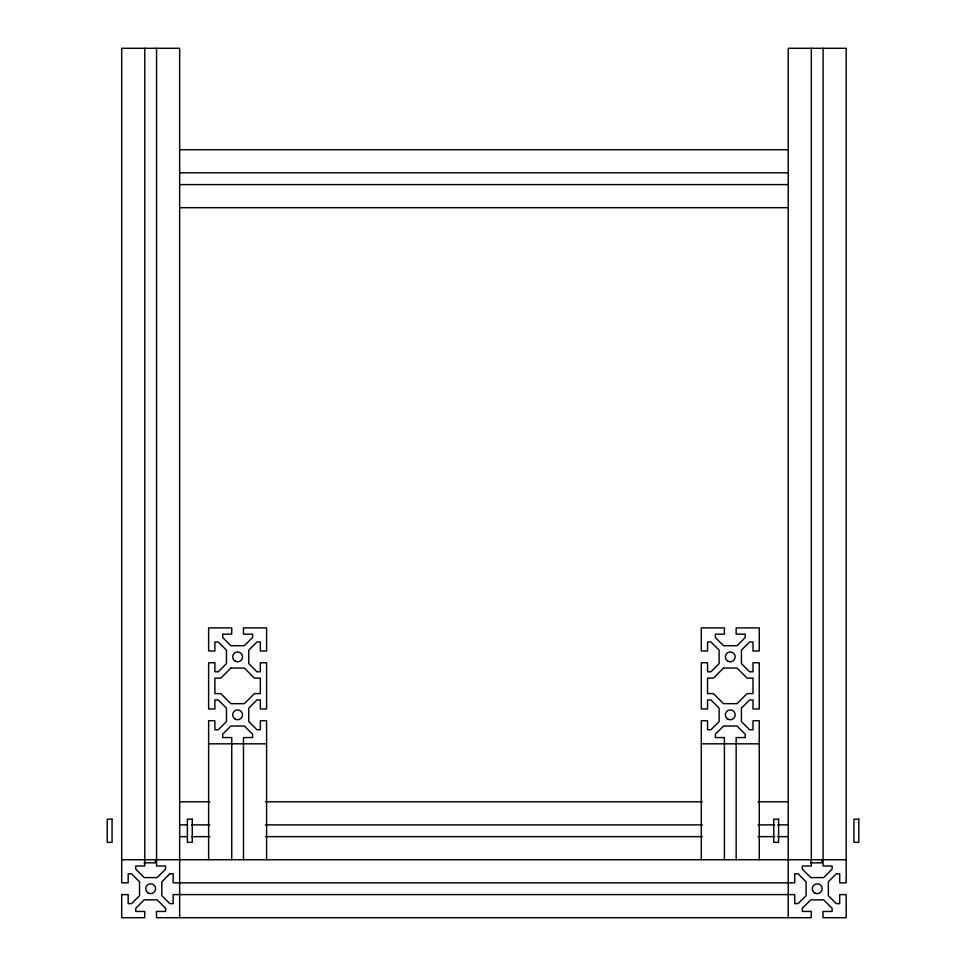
<?xml version="1.0" encoding="UTF-8"?>
<svg xmlns="http://www.w3.org/2000/svg" width="966" height="966" viewBox="0 0 966 966"><rect width="100%" height="100%" fill="white"/><g stroke="black" fill="none" stroke-linecap="round" stroke-linejoin="round"><path stroke-width="1.45" d="M179.652 149.73L788.232 149.73M179.652 172.829L788.232 172.829M179.652 184.591L788.232 184.591M179.652 207.69L788.232 207.69M208.632 743.82L266.592 743.82M701.292 743.82L759.252 743.82M179.652 801.78L209.779 801.78M265.517 801.78L702.367 801.78M758.105 801.78L788.232 801.78M179.652 824.879L187.187 824.879M191.703 824.879L209.779 824.879M265.517 824.879L702.367 824.879M758.105 824.879L774.672 824.879M777.69 824.879L788.232 824.879M179.652 836.641L187.187 836.641M191.703 836.641L209.779 836.641M265.517 836.641L702.367 836.641M758.105 836.641L774.672 836.641M777.69 836.641L788.232 836.641M121.692 859.74L846.192 859.74M143.994 862.831L155.466 862.831L155.466 859.74M810.534 862.831L822.006 862.831L822.006 859.74M823.092 48.3L823.092 865.995L832.112 865.995L832.112 869.159L823.684 877.587L810.74 877.587L802.311 869.159L802.311 865.995L811.331 865.995L811.331 48.3M788.232 917.7L788.232 48.3L846.192 48.3L846.192 882.839L839.708 882.839L839.708 873.819L836.302 873.819L828.345 881.777L828.345 895.663L836.302 903.621L839.708 903.621L839.708 894.601L846.192 894.601L846.192 917.7L823.008 917.7L823.008 911.445L832.112 911.445L832.112 908.282L823.684 899.853L810.74 899.853L802.311 908.282L802.311 911.445L811.247 911.445L811.247 917.7L156.468 917.7L156.468 911.445L165.572 911.445L165.572 908.282L157.144 899.853L144.2 899.853L135.771 908.282L135.771 911.445L144.707 911.445L144.707 917.7L121.692 917.7L121.692 894.601L128.176 894.601L128.176 903.621L131.581 903.621L139.539 895.663L139.539 881.777L131.581 873.819L128.176 873.819L128.176 882.839L121.692 882.839L121.692 48.3L179.652 48.3L179.652 917.7M759.252 859.74L759.252 720.721L752.997 720.721L752.997 729.741L749.604 729.741L741.429 721.566L741.429 708.114L749.604 699.939L752.997 699.939L752.997 708.959L759.252 708.959L759.252 662.761L752.997 662.761L752.997 671.781L749.604 671.781L741.429 663.606L741.429 650.154L749.604 641.979L752.997 641.979L752.997 650.999L759.252 650.999L759.252 627.9L736.152 627.9L736.152 634.155L745.257 634.155L745.257 637.475L737.022 645.699L723.522 645.699L715.371 637.56L715.371 634.155L724.391 634.155L724.391 627.9L701.292 627.9L701.292 650.999L707.547 650.999L707.547 641.979L710.94 641.979L719.115 650.154L719.115 663.606L710.94 671.781L707.547 671.781L707.547 662.761L701.292 662.761L701.292 708.959L707.547 708.959L707.547 699.939L710.94 699.939L719.115 708.114L719.115 721.566L710.94 729.741L707.547 729.741L707.547 720.721L701.292 720.721L701.292 859.74M736.152 859.74L736.152 737.565L745.257 737.565L745.257 734.245L737.022 726.021L723.522 726.021L715.371 734.16L715.371 737.565L724.391 737.565L724.391 859.74M266.592 859.74L266.592 720.721L260.337 720.721L260.337 729.741L256.944 729.741L248.769 721.566L248.769 708.114L256.944 699.939L260.337 699.939L260.337 708.959L266.592 708.959L266.592 662.761L260.337 662.761L260.337 671.781L256.944 671.781L248.769 663.606L248.769 650.154L256.944 641.979L260.337 641.979L260.337 650.999L266.592 650.999L266.592 627.9L243.492 627.9L243.492 634.155L252.597 634.155L252.597 637.475L244.362 645.699L230.862 645.699L222.711 637.56L222.711 634.155L231.731 634.155L231.731 627.9L208.632 627.9L208.632 650.999L214.887 650.999L214.887 641.979L218.28 641.979L226.455 650.154L226.455 663.606L218.28 671.781L214.887 671.781L214.887 662.761L208.632 662.761L208.632 708.959L214.887 708.959L214.887 699.939L218.28 699.939L226.455 708.114L226.455 721.566L218.28 729.741L214.887 729.741L214.887 720.721L208.632 720.721L208.632 859.74M243.492 859.74L243.492 737.565L252.597 737.565L252.597 734.245L244.362 726.021L230.862 726.021L222.711 734.16L222.711 737.565L231.731 737.565L231.731 859.74M156.552 48.3L156.552 865.995L165.572 865.995L165.572 869.159L157.144 877.587L144.2 877.587L135.771 869.159L135.771 865.995L144.791 865.995L144.791 48.3M230.862 668.061L220.803 678.12L214.887 678.12L214.887 693.6L220.803 693.6L230.862 703.659L244.362 703.659L254.42 693.6L260.337 693.6L260.337 678.12L254.42 678.12L244.362 668.061L230.862 668.061M169.762 873.819L161.805 881.777L161.805 895.663L169.762 903.621L173.168 903.621L173.168 894.601L794.716 894.601L794.716 903.621L798.121 903.621L806.079 895.663L806.079 881.777L798.121 873.819L794.716 873.819L794.716 882.839L173.168 882.839L173.168 873.819L169.762 873.819M723.522 668.061L713.463 678.12L707.547 678.12L707.547 693.6L713.463 693.6L723.522 703.659L737.022 703.659L747.08 693.6L752.997 693.6L752.997 678.12L747.08 678.12L737.022 668.061L723.522 668.061M112.068 819.168L107.202 819.18L107.202 842.352L112.068 842.352L112.068 819.168M192.258 819.168L187.392 819.168L187.392 842.352L192.258 842.352L192.258 819.168M778.608 819.18L773.742 819.18L773.742 842.34L778.608 842.34L778.608 819.18M858.798 819.168L853.932 819.18L853.932 842.352L858.798 842.352L858.798 819.168M235.149 719.102A4.927 4.927 0 0 0 242.538 714.84A4.927 4.927 0 0 0 235.149 710.578A4.927 4.927 0 0 0 235.149 719.102M235.149 661.142A4.927 4.927 0 0 0 242.538 656.88A4.927 4.927 0 0 0 235.149 652.618A4.927 4.927 0 0 0 235.149 661.142M727.809 719.102A4.927 4.927 0 0 0 735.198 714.84A4.927 4.927 0 0 0 727.809 710.578A4.927 4.927 0 0 0 727.809 719.102M727.809 661.142A4.927 4.927 0 0 0 735.198 656.88A4.927 4.927 0 0 0 727.809 652.618A4.927 4.927 0 0 0 727.809 661.142M148.209 892.982A4.927 4.927 0 0 0 155.598 888.72A4.927 4.927 0 0 0 148.209 884.458A4.927 4.927 0 0 0 148.209 892.982M814.749 892.982A4.927 4.927 0 0 0 822.138 888.72A4.927 4.927 0 0 0 814.749 884.458A4.927 4.927 0 0 0 814.749 892.982"/></g></svg>
